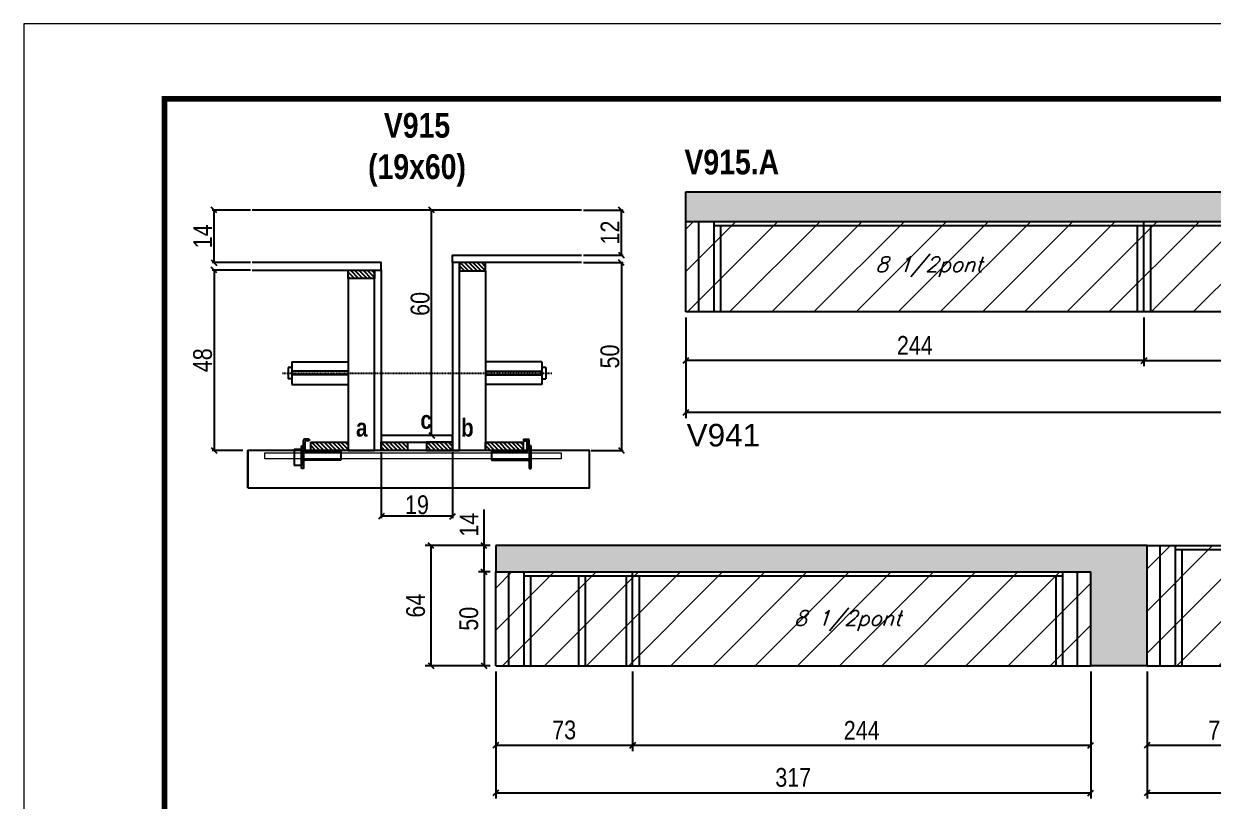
# Model space of a CAD drawing. Extents: x 3309 to 9563, y -2522 to 14608.
# Drawn here: x 4908 to 5541, y 10748 to 11162 of the extents above; entities that cross this region are included whole.
import ezdxf

# ---------------------------------------------------------------- set-up
doc = ezdxf.new("R2010")
doc.units = 0
doc.linetypes.add('DASHED', pattern=[0.75, 0.5, -0.25])
doc.linetypes.add('HIDDEN', pattern=[0.375, 0.25, -0.125])
for name, color, linetype in [('5', 5, 'Continuous'), ('barrote', 251, 'Continuous'), ('COTA', 241, 'Continuous'), ('detalhes', 4, 'Continuous'), ('NOMENCLATURA', 7, 'Continuous'), ('Painéis', 200, 'Continuous'), ('presilha', 1, 'Continuous'), ('SARR_2.2x10', 60, 'Continuous'), ('SARR_2.2x7', 40, 'Continuous'), ('SARR_3.5x7', 81, 'Continuous'), ('TENSOR', 3, 'Continuous'), ('texto', 7, 'Continuous')]:
    doc.layers.add(name, color=color, linetype=linetype)
for name, color, linetype, lineweight in [('CONCRETO', 251, 'Continuous', 25), ('Folhas', 255, 'Continuous', 9), ('Hachura', 251, 'Continuous', 9), ('SARRAFO DE PRESSAO', 251, 'DASHED', 9), ('SCO-___-LAJ', 2, 'Continuous', 0)]:
    doc.layers.add(name, color=color, linetype=linetype, lineweight=lineweight)
doc.styles.add('COTA TECNICA', font='techl___.ttf', dxfattribs={"height": 10})
doc.styles.add('COTA TECNICA 2X', font='techl___.ttf', dxfattribs={"height": 10})
doc.styles.add('Romans', font='romans.shx')
doc.styles.get("Standard").update_dxf_attribs({"font": 'arial.ttf'})
doc.styles.add('TECNICA', font='techb___.ttf', dxfattribs={"height": 10})
doc.dimstyles.new('PAINEL', dxfattribs={"dimtxt": 10, "dimasz": 3, "dimexe": 3, "dimexo": 3, "dimgap": 3, "dimtad": 1, "dimdec": 1, "dimzin": 12, "dimdsep": 46, "dimtxsty": 'COTA TECNICA', "dimblk1": 'OBLIQUE', "dimblk2": 'OBLIQUE', "dimsah": 1, "dimcen": 0.9, "dimclrd": 4, "dimclre": 4, "dimclrt": 240, "dimadec": 1, "dimazin": 3, "dimtfac": 1, "dimtdec": 1, "dimtmove": 0, "dimatfit": 3, "dimfxl": 1, "dimtolj": 1, "dimtzin": 12, "dimarcsym": 0})
doc.dimstyles.new('SECAO', dxfattribs={"dimscale": 0.333333, "dimtxt": 5, "dimasz": 9, "dimexe": 3, "dimexo": 3, "dimgap": 3, "dimtad": 1, "dimdec": 1, "dimlfac": 0.5, "dimzin": 12, "dimdsep": 46, "dimtxsty": 'COTA TECNICA 2X', "dimblk1": 'OBLIQUE', "dimblk2": 'OBLIQUE', "dimsah": 1, "dimcen": 0.9, "dimclrd": 4, "dimclre": 4, "dimclrt": 240, "dimadec": 1, "dimazin": 3, "dimtfac": 1, "dimtdec": 1, "dimtmove": 0, "dimatfit": 3, "dimfxl": 1, "dimtolj": 1, "dimtzin": 12, "dimarcsym": 0})
pattern_1 = [(135, (38333.8405, -112577.1764), (-1.122532015, -1.122532015), [])]

# ---------------------------------------------------------------- blocks, each defined once
blk = doc.blocks.new('9999999999')
at = {"layer": 'Folhas'}
blk.add_lwpolyline([(98138.98, 34190.21), (99623.98, 34190.21), (99623.98, 35240.21), (98138.98, 35240.21)], close=True, dxfattribs=at)
at = {"layer": 'Folhas', "color": 30, "const_width": 3}
blk.add_lwpolyline([(98213.98, 34230.21), (99583.98, 34230.21), (99583.98, 35200.21), (98213.98, 35200.21)], close=True, dxfattribs=at)
blk = doc.blocks.new('_Oblique')
at = {"color": 0, "linetype": 'ByBlock', "lineweight": -2}
blk.add_line((-0.5, -0.5), (0.5, 0.5), dxfattribs=at)
blk = doc.blocks.new('*D1581')
at = {"layer": 'COTA', "color": 4, "lineweight": -2, "transparency": 16777216}
for p, q in [((5098.3, 10933.99), (5098.3, 10898.9)), ((5136.3, 10933.99), (5136.3, 10898.9)), ((5136.3, 10899.9), (5098.3, 10899.9))]:
    blk.add_line(p, q, dxfattribs=at)
at = {"layer": 'Defpoints', "color": 0, "transparency": 16777216}
for p in [(5098.3, 10934.99), (5136.3, 10934.99), (5098.3, 10899.9)]:
    blk.add_point(p, dxfattribs=at)
at = {"layer": 'COTA', "color": 4, "lineweight": -2, "transparency": 16777216, "xscale": 3, "yscale": 3, "zscale": 3, "rotation": 180}
blk.add_blockref('_Oblique', (5098.3, 10899.9), dxfattribs=at)
at = {"layer": 'COTA', "color": 4, "lineweight": -2, "transparency": 16777216, "xscale": 3, "yscale": 3, "zscale": 3}
blk.add_blockref('_Oblique', (5136.3, 10899.9), dxfattribs=at)
at = {"layer": 'COTA', "color": 240, "transparency": 16777216, "insert": (5117.3, 10905.99), "char_height": 10, "attachment_point": 5, "style": 'COTA TECNICA 2X'}
blk.add_mtext('\\A1;19', dxfattribs=at)
blk = doc.blocks.new('PRESILHA METÁLICA 1')
at = {"layer": 'presilha'}
for p, q in [((7.5, 10.64), (7.5, 19.86)), ((12, 21), (8.64, 21)), ((12, 19.5), (9.57, 19.5)), ((12, 21), (12, 19.5)), ((0, 13), (6, 13)), ((0, 13), (0, 0)), ((6, 15.5), (7.5, 15.5)), ((6, -2.5), (6, 15.5)), ((6, 13), (6, 0)), ((7.5, 15.5), (7.5, -2.5)), ((9, 11.57), (9, 18.93)), ((37.5, 11), (9.57, 11)), ((37.5, 11), (37.5, 4.1)), ((6, 0), (0, 0)), ((37.5, 4.1), (7.5, 4.1)), ((7.5, -2.5), (6, -2.5))]:
    blk.add_line(p, q, dxfattribs=at)
for centre, radius, start, end in [((8.64, 19.86), 1.14, 90, 180), ((9.57, 18.93), 0.57, 90, 180), ((9.57, 11.57), 0.57, 180, 270)]:
    blk.add_arc(centre, radius, start, end, dxfattribs=at)
blk = doc.blocks.new('PRESILHA METÁLICA 2')
at = {"layer": 'presilha'}
for p, q in [((-5.25, 23.5), (-5.25, 22)), ((-5.25, 23.5), (-1.89, 23.5)), ((-5.25, 22), (-2.82, 22)), ((-2.25, 14.07), (-2.25, 21.43)), ((-0.75, 14.64), (-0.75, 22.36)), ((-30.75, 13.5), (-30.75, 6.6)), ((-30.75, 13.5), (-2.82, 13.5)), ((0.75, 18), (-0.75, 18)), ((-0.75, 18), (-0.75, 0)), ((0.75, 0), (0.75, 18)), ((-30.75, 6.6), (-0.75, 6.6)), ((-0.75, 0), (0.75, 0))]:
    blk.add_line(p, q, dxfattribs=at)
for centre, radius, start, end in [((-2.82, 21.43), 0.57, 0, 90), ((-1.89, 22.36), 1.14, 0, 90), ((-2.82, 14.07), 0.57, 270, 0)]:
    blk.add_arc(centre, radius, start, end, dxfattribs=at)
blk = doc.blocks.new('*D1582')
at = {"layer": 'COTA', "color": 4, "lineweight": -2, "transparency": 16777216}
for p, q in [((5028.6, 11030.99), (5008.25, 11030.99)), ((5009.25, 11030.99), (5009.25, 10934.99)), ((5024.49, 10934.99), (5008.25, 10934.99))]:
    blk.add_line(p, q, dxfattribs=at)
at = {"layer": 'Defpoints', "color": 0, "transparency": 16777216}
for p in [(5029.6, 11030.99), (5009.25, 10934.99), (5025.49, 10934.99)]:
    blk.add_point(p, dxfattribs=at)
at = {"layer": 'COTA', "color": 4, "lineweight": -2, "transparency": 16777216, "xscale": 3, "yscale": 3, "zscale": 3}
for p, rotation in [((5009.25, 11030.99), 90), ((5009.25, 10934.99), 270)]:
    blk.add_blockref('_Oblique', p, dxfattribs=dict(at, rotation=rotation))
at = {"layer": 'COTA', "color": 240, "transparency": 16777216, "insert": (5003.16, 10982.99), "char_height": 10, "attachment_point": 5, "rotation": 90, "style": 'COTA TECNICA 2X'}
blk.add_mtext('\\A1;48', dxfattribs=at)
blk = doc.blocks.new('*D1583')
at = {"layer": 'COTA', "color": 4, "lineweight": -2, "transparency": 16777216}
for p, q in [((5206, 11034.99), (5227.22, 11034.99)), ((5226.22, 11034.99), (5226.22, 10934.99)), ((5210.11, 10934.99), (5227.22, 10934.99))]:
    blk.add_line(p, q, dxfattribs=at)
at = {"layer": 'Defpoints', "color": 0, "transparency": 16777216}
for p in [(5205, 11034.99), (5209.11, 10934.99), (5226.22, 10934.99)]:
    blk.add_point(p, dxfattribs=at)
at = {"layer": 'COTA', "color": 4, "lineweight": -2, "transparency": 16777216, "xscale": 3, "yscale": 3, "zscale": 3}
for p, rotation in [((5226.22, 11034.99), 90), ((5226.22, 10934.99), 270)]:
    blk.add_blockref('_Oblique', p, dxfattribs=dict(at, rotation=rotation))
at = {"layer": 'COTA', "color": 240, "transparency": 16777216, "insert": (5220.11, 10984.99), "char_height": 10, "attachment_point": 5, "rotation": 90, "style": 'COTA TECNICA 2X'}
blk.add_mtext('\\A1;50', dxfattribs=at)
blk = doc.blocks.new('*D1584')
at = {"layer": 'COTA', "color": 4, "lineweight": -2, "transparency": 16777216}
for p, q in [((5135.3, 11062.99), (5124.13, 11062.99)), ((5125.13, 10942.99), (5125.13, 11062.99)), ((5135.3, 10942.99), (5124.13, 10942.99))]:
    blk.add_line(p, q, dxfattribs=at)
at = {"layer": 'Defpoints', "color": 0, "transparency": 16777216}
for p in [(5125.13, 11062.99), (5136.3, 11062.99), (5136.3, 10942.99)]:
    blk.add_point(p, dxfattribs=at)
at = {"layer": 'COTA', "color": 4, "lineweight": -2, "transparency": 16777216, "xscale": 3, "yscale": 3, "zscale": 3}
for p, rotation in [((5125.13, 11062.99), 90), ((5125.13, 10942.99), 270)]:
    blk.add_blockref('_Oblique', p, dxfattribs=dict(at, rotation=rotation))
at = {"layer": 'COTA', "color": 240, "transparency": 16777216, "insert": (5119.02, 11012.99), "char_height": 10, "attachment_point": 5, "rotation": 90, "style": 'COTA TECNICA 2X'}
blk.add_mtext('\\A1;60', dxfattribs=at)
blk = doc.blocks.new('*D1585')
at = {"layer": 'COTA', "color": 4, "lineweight": -2, "transparency": 16777216}
for p, q in [((5206, 11062.99), (5227.22, 11062.99)), ((5226.22, 11038.99), (5226.22, 11062.99)), ((5206, 11038.99), (5227.22, 11038.99))]:
    blk.add_line(p, q, dxfattribs=at)
at = {"layer": 'Defpoints', "color": 0, "transparency": 16777216}
for p in [(5205, 11062.99), (5226.22, 11062.99), (5205, 11038.99)]:
    blk.add_point(p, dxfattribs=at)
at = {"layer": 'COTA', "color": 4, "lineweight": -2, "transparency": 16777216, "xscale": 3, "yscale": 3, "zscale": 3}
for p, rotation in [((5226.22, 11062.99), 90), ((5226.22, 11038.99), 270)]:
    blk.add_blockref('_Oblique', p, dxfattribs=dict(at, rotation=rotation))
at = {"layer": 'COTA', "color": 240, "transparency": 16777216, "insert": (5220.16, 11050.99), "char_height": 10, "attachment_point": 5, "rotation": 90, "style": 'COTA TECNICA 2X'}
blk.add_mtext('\\A1;12', dxfattribs=at)
blk = doc.blocks.new('*D1589')
at = {"layer": 'COTA', "color": 4, "lineweight": -2, "transparency": 16777216}
for p, q in [((5028.6, 11062.99), (5008.25, 11062.99)), ((5009.25, 11034.99), (5009.25, 11062.99)), ((5028.6, 11034.99), (5008.25, 11034.99))]:
    blk.add_line(p, q, dxfattribs=at)
at = {"layer": 'Defpoints', "color": 0, "transparency": 16777216}
for p in [(5009.25, 11062.99), (5029.6, 11062.99), (5029.6, 11034.99)]:
    blk.add_point(p, dxfattribs=at)
at = {"layer": 'COTA', "color": 4, "lineweight": -2, "transparency": 16777216, "xscale": 3, "yscale": 3, "zscale": 3}
for p, rotation in [((5009.25, 11062.99), 90), ((5009.25, 11034.99), 270)]:
    blk.add_blockref('_Oblique', p, dxfattribs=dict(at, rotation=rotation))
at = {"layer": 'COTA', "color": 240, "transparency": 16777216, "insert": (5003.18, 11048.99), "char_height": 10, "attachment_point": 5, "rotation": 90, "style": 'COTA TECNICA 2X'}
blk.add_mtext('\\A1;14', dxfattribs=at)
blk = doc.blocks.new('*D1588')
at = {"layer": 'COTA', "color": 4, "linetype": 'ByBlock', "lineweight": -2, "transparency": 16777216}
for p, q in [((5260.51, 11005.75), (5260.51, 10979.83)), ((5504.51, 11005.75), (5504.51, 10979.83)), ((5504.51, 10982.83), (5260.51, 10982.83))]:
    blk.add_line(p, q, dxfattribs=at)
at = {"layer": 'Defpoints', "color": 0, "linetype": 'ByBlock', "transparency": 16777216}
for p in [(5260.51, 11008.75), (5504.51, 11008.75), (5260.51, 10982.83)]:
    blk.add_point(p, dxfattribs=at)
at = {"layer": 'COTA', "color": 4, "linetype": 'ByBlock', "lineweight": -2, "transparency": 16777216, "xscale": 3, "yscale": 3, "zscale": 3, "rotation": 180}
blk.add_blockref('_Oblique', (5260.51, 10982.83), dxfattribs=at)
at = {"layer": 'COTA', "color": 4, "linetype": 'ByBlock', "lineweight": -2, "transparency": 16777216, "xscale": 3, "yscale": 3, "zscale": 3}
blk.add_blockref('_Oblique', (5504.51, 10982.83), dxfattribs=at)
at = {"layer": 'COTA', "color": 240, "linetype": 'ByBlock', "transparency": 16777216, "insert": (5382.51, 10990.91), "char_height": 10, "attachment_point": 5, "style": 'COTA TECNICA'}
blk.add_mtext('\\A1;244', dxfattribs=at)
blk = doc.blocks.new('*D1593')
at = {"layer": 'COTA', "color": 4, "linetype": 'ByBlock', "lineweight": -2, "transparency": 16777216}
for p, q in [((5260.51, 11005.75), (5260.51, 10952.12)), ((5911.51, 11005.75), (5911.51, 10952.12)), ((5911.51, 10955.12), (5260.51, 10955.12))]:
    blk.add_line(p, q, dxfattribs=at)
at = {"layer": 'Defpoints', "color": 0, "linetype": 'ByBlock', "transparency": 16777216}
for p in [(5260.51, 11008.75), (5911.51, 11008.75), (5260.51, 10955.12)]:
    blk.add_point(p, dxfattribs=at)
at = {"layer": 'COTA', "color": 4, "linetype": 'ByBlock', "lineweight": -2, "transparency": 16777216, "xscale": 3, "yscale": 3, "zscale": 3, "rotation": 180}
blk.add_blockref('_Oblique', (5260.51, 10955.12), dxfattribs=at)
at = {"layer": 'COTA', "color": 4, "linetype": 'ByBlock', "lineweight": -2, "transparency": 16777216, "xscale": 3, "yscale": 3, "zscale": 3}
blk.add_blockref('_Oblique', (5911.51, 10955.12), dxfattribs=at)
at = {"layer": 'COTA', "color": 240, "linetype": 'ByBlock', "transparency": 16777216, "insert": (5586.01, 10963.23), "char_height": 10, "attachment_point": 5, "style": 'COTA TECNICA'}
blk.add_mtext('\\A1;651', dxfattribs=at)
blk = doc.blocks.new('*D1586')
at = {"layer": 'COTA', "color": 4, "lineweight": -2, "transparency": 16777216}
for p, q in [((5504.51, 11005.75), (5504.51, 10979.83)), ((5748.51, 11005.75), (5748.51, 10979.83)), ((5504.51, 10982.83), (5748.51, 10982.83))]:
    blk.add_line(p, q, dxfattribs=at)
at = {"layer": 'Defpoints', "color": 0, "transparency": 16777216}
for p in [(5504.51, 11008.75, 0), (5748.51, 11008.75, 0), (5748.51, 10982.83)]:
    blk.add_point(p, dxfattribs=at)
at = {"layer": 'COTA', "color": 4, "lineweight": -2, "transparency": 16777216, "xscale": 3, "yscale": 3, "zscale": 3, "rotation": 180}
blk.add_blockref('_Oblique', (5504.51, 10982.83), dxfattribs=at)
at = {"layer": 'COTA', "color": 4, "lineweight": -2, "transparency": 16777216, "xscale": 3, "yscale": 3, "zscale": 3}
blk.add_blockref('_Oblique', (5748.51, 10982.83), dxfattribs=at)
at = {"layer": 'COTA', "color": 240, "transparency": 16777216, "insert": (5626.51, 10990.91), "char_height": 10, "attachment_point": 5, "style": 'COTA TECNICA'}
blk.add_mtext('\\A1;244', dxfattribs=at)
blk = doc.blocks.new('*D1597')
at = {"layer": 'COTA', "color": 4, "linetype": 'ByBlock', "lineweight": -2, "transparency": 16777216}
for p, q in [((5159.24, 10817.35), (5159.24, 10749.64)), ((5476.2, 10817.35), (5476.2, 10749.64)), ((5159.24, 10752.64), (5476.2, 10752.64))]:
    blk.add_line(p, q, dxfattribs=at)
at = {"layer": 'Defpoints', "color": 0, "linetype": 'ByBlock', "transparency": 16777216}
for p in [(5159.24, 10820.35), (5476.2, 10820.35), (5476.2, 10752.64)]:
    blk.add_point(p, dxfattribs=at)
at = {"layer": 'COTA', "color": 4, "linetype": 'ByBlock', "lineweight": -2, "transparency": 16777216, "xscale": 3, "yscale": 3, "zscale": 3, "rotation": 180}
blk.add_blockref('_Oblique', (5159.24, 10752.64), dxfattribs=at)
at = {"layer": 'COTA', "color": 4, "linetype": 'ByBlock', "lineweight": -2, "transparency": 16777216, "xscale": 3, "yscale": 3, "zscale": 3}
blk.add_blockref('_Oblique', (5476.2, 10752.64), dxfattribs=at)
at = {"layer": 'COTA', "color": 240, "linetype": 'ByBlock', "transparency": 16777216, "insert": (5317.72, 10760.85), "char_height": 10, "attachment_point": 5, "style": 'COTA TECNICA'}
blk.add_mtext('\\A1;317', dxfattribs=at)
blk = doc.blocks.new('*D1598')
at = {"layer": 'COTA', "color": 4, "lineweight": -2, "transparency": 16777216}
for p, q in [((5232.2, 10817.35), (5232.2, 10774.89)), ((5476.2, 10817.35), (5476.2, 10774.89)), ((5476.2, 10777.89), (5232.2, 10777.89))]:
    blk.add_line(p, q, dxfattribs=at)
at = {"layer": 'Defpoints', "color": 0, "transparency": 16777216}
for p in [(5232.2, 10820.35), (5476.2, 10820.35), (5232.2, 10777.89)]:
    blk.add_point(p, dxfattribs=at)
at = {"layer": 'COTA', "color": 4, "lineweight": -2, "transparency": 16777216, "xscale": 3, "yscale": 3, "zscale": 3, "rotation": 180}
blk.add_blockref('_Oblique', (5232.2, 10777.89), dxfattribs=at)
at = {"layer": 'COTA', "color": 4, "lineweight": -2, "transparency": 16777216, "xscale": 3, "yscale": 3, "zscale": 3}
blk.add_blockref('_Oblique', (5476.2, 10777.89), dxfattribs=at)
at = {"layer": 'COTA', "color": 240, "transparency": 16777216, "insert": (5354.2, 10785.96), "char_height": 10, "attachment_point": 5, "style": 'COTA TECNICA'}
blk.add_mtext('\\A1;244', dxfattribs=at)
blk = doc.blocks.new('*D1599')
at = {"layer": 'COTA', "color": 4, "lineweight": -2, "transparency": 16777216}
for p, q in [((5159.24, 10817.35), (5159.24, 10774.89)), ((5232.2, 10817.35), (5232.2, 10774.89)), ((5232.2, 10777.89), (5159.24, 10777.89))]:
    blk.add_line(p, q, dxfattribs=at)
at = {"layer": 'Defpoints', "color": 0, "transparency": 16777216}
for p in [(5159.24, 10820.35), (5232.2, 10820.35), (5159.24, 10777.89)]:
    blk.add_point(p, dxfattribs=at)
at = {"layer": 'COTA', "color": 4, "lineweight": -2, "transparency": 16777216, "xscale": 3, "yscale": 3, "zscale": 3, "rotation": 180}
blk.add_blockref('_Oblique', (5159.24, 10777.89), dxfattribs=at)
at = {"layer": 'COTA', "color": 4, "lineweight": -2, "transparency": 16777216, "xscale": 3, "yscale": 3, "zscale": 3}
blk.add_blockref('_Oblique', (5232.2, 10777.89), dxfattribs=at)
at = {"layer": 'COTA', "color": 240, "transparency": 16777216, "insert": (5195.72, 10786.11), "char_height": 10, "attachment_point": 5, "style": 'COTA TECNICA'}
blk.add_mtext('\\A1;73', dxfattribs=at)
blk = doc.blocks.new('*D1594')
at = {"layer": 'COTA', "color": 4, "lineweight": -2, "transparency": 16777216}
for p, q in [((5156.24, 10884.35), (5121.72, 10884.35)), ((5124.72, 10884.35), (5124.72, 10820.35)), ((5156.24, 10820.35), (5121.72, 10820.35))]:
    blk.add_line(p, q, dxfattribs=at)
at = {"layer": 'Defpoints', "color": 0, "transparency": 16777216}
for p in [(5159.24, 10884.35, 0), (5124.72, 10820.35), (5159.24, 10820.35, 0)]:
    blk.add_point(p, dxfattribs=at)
at = {"layer": 'COTA', "color": 4, "lineweight": -2, "transparency": 16777216, "xscale": 3, "yscale": 3, "zscale": 3}
for p, rotation in [((5124.72, 10884.35), 90), ((5124.72, 10820.35), 270)]:
    blk.add_blockref('_Oblique', p, dxfattribs=dict(at, rotation=rotation))
at = {"layer": 'COTA', "color": 240, "transparency": 16777216, "insert": (5116.62, 10852.35), "char_height": 10, "attachment_point": 5, "rotation": 90, "style": 'COTA TECNICA'}
blk.add_mtext('\\A1;64', dxfattribs=at)
blk = doc.blocks.new('*D1595')
at = {"layer": 'COTA', "color": 4, "lineweight": -2, "transparency": 16777216}
for p, q in [((5156.24, 10870.35), (5150.08, 10870.35)), ((5153.08, 10870.35), (5153.08, 10820.35)), ((5156.24, 10820.35), (5150.08, 10820.35))]:
    blk.add_line(p, q, dxfattribs=at)
at = {"layer": 'Defpoints', "color": 0, "transparency": 16777216}
for p in [(5159.24, 10870.35, 0), (5153.08, 10820.35), (5159.24, 10820.35, 0)]:
    blk.add_point(p, dxfattribs=at)
at = {"layer": 'COTA', "color": 4, "lineweight": -2, "transparency": 16777216, "xscale": 3, "yscale": 3, "zscale": 3}
for p, rotation in [((5153.08, 10870.35), 90), ((5153.08, 10820.35), 270)]:
    blk.add_blockref('_Oblique', p, dxfattribs=dict(at, rotation=rotation))
at = {"layer": 'COTA', "color": 240, "transparency": 16777216, "insert": (5144.97, 10845.35), "char_height": 10, "attachment_point": 5, "rotation": 90, "style": 'COTA TECNICA'}
blk.add_mtext('\\A1;50', dxfattribs=at)
blk = doc.blocks.new('*D1596')
at = {"layer": 'COTA', "color": 4, "lineweight": -2, "transparency": 16777216}
for p, q in [((5153.08, 10884.35), (5153.08, 10903.47)), ((5156.24, 10884.35), (5150.08, 10884.35)), ((5153.08, 10870.35), (5153.08, 10884.35)), ((5156.24, 10870.35), (5150.08, 10870.35))]:
    blk.add_line(p, q, dxfattribs=at)
at = {"layer": 'Defpoints', "color": 0, "transparency": 16777216}
for p in [(5153.08, 10884.35), (5159.24, 10884.35, 0), (5159.24, 10870.35, 0)]:
    blk.add_point(p, dxfattribs=at)
at = {"layer": 'COTA', "color": 4, "lineweight": -2, "transparency": 16777216, "xscale": 3, "yscale": 3, "zscale": 3}
for p, rotation in [((5153.08, 10884.35), 90), ((5153.08, 10870.35), 270)]:
    blk.add_blockref('_Oblique', p, dxfattribs=dict(at, rotation=rotation))
at = {"layer": 'COTA', "color": 240, "transparency": 16777216, "insert": (5145.01, 10895.41), "char_height": 10, "attachment_point": 5, "rotation": 90, "style": 'COTA TECNICA'}
blk.add_mtext('\\A1;14', dxfattribs=at)
blk = doc.blocks.new('*D1600')
at = {"layer": 'COTA', "color": 4, "linetype": 'ByBlock', "lineweight": -2, "transparency": 16777216}
for p, q in [((5506.2, 10817.35), (5506.2, 10749.64)), ((5706.2, 10794.35), (5706.2, 10749.64)), ((5506.2, 10752.64), (5706.2, 10752.64))]:
    blk.add_line(p, q, dxfattribs=at)
at = {"layer": 'Defpoints', "color": 0, "linetype": 'ByBlock', "transparency": 16777216}
for p in [(5506.2, 10820.35), (5706.2, 10797.35), (5706.2, 10752.64)]:
    blk.add_point(p, dxfattribs=at)
at = {"layer": 'COTA', "color": 4, "linetype": 'ByBlock', "lineweight": -2, "transparency": 16777216, "xscale": 3, "yscale": 3, "zscale": 3, "rotation": 180}
blk.add_blockref('_Oblique', (5506.2, 10752.64), dxfattribs=at)
at = {"layer": 'COTA', "color": 4, "linetype": 'ByBlock', "lineweight": -2, "transparency": 16777216, "xscale": 3, "yscale": 3, "zscale": 3}
blk.add_blockref('_Oblique', (5706.2, 10752.64), dxfattribs=at)
at = {"layer": 'COTA', "color": 240, "linetype": 'ByBlock', "transparency": 16777216, "insert": (5606.2, 10760.74), "char_height": 10, "attachment_point": 5, "style": 'COTA TECNICA'}
blk.add_mtext('\\A1;200', dxfattribs=at)
blk = doc.blocks.new('*D1602')
at = {"layer": 'COTA', "color": 4, "lineweight": -2, "transparency": 16777216}
for p, q in [((5506.2, 10817.35), (5506.2, 10774.89)), ((5584.2, 10817.35), (5584.2, 10774.89)), ((5584.2, 10777.89), (5506.2, 10777.89))]:
    blk.add_line(p, q, dxfattribs=at)
at = {"layer": 'Defpoints', "color": 0, "transparency": 16777216}
for p in [(5506.2, 10820.35), (5584.2, 10820.35), (5506.2, 10777.89)]:
    blk.add_point(p, dxfattribs=at)
at = {"layer": 'COTA', "color": 4, "lineweight": -2, "transparency": 16777216, "xscale": 3, "yscale": 3, "zscale": 3, "rotation": 180}
blk.add_blockref('_Oblique', (5506.2, 10777.89), dxfattribs=at)
at = {"layer": 'COTA', "color": 4, "lineweight": -2, "transparency": 16777216, "xscale": 3, "yscale": 3, "zscale": 3}
blk.add_blockref('_Oblique', (5584.2, 10777.89), dxfattribs=at)
at = {"layer": 'COTA', "color": 240, "transparency": 16777216, "insert": (5545.2, 10785.98), "char_height": 10, "attachment_point": 5, "style": 'COTA TECNICA'}
blk.add_mtext('\\A1;78', dxfattribs=at)

msp = doc.modelspace()

# ---------------------------------------------------------------- hatches: boundary and pattern name
at = {"layer": 'COTA'}
h = msp.add_hatch(dxfattribs=at)
h.set_pattern_fill('AR-CONC', color=256, scale=0.03)
h.set_pattern_definition([(50, (-1666.228, -2203.2577), (5.4655401, -0.4781726), [0.5715, -6.2865]), (355, (-1666.228, -2203.2577), (-1.0573026, 5.7317054), [0.4572, -5.0292175]), (100.451445, (-1665.7727, -2203.2975), (4.4082374, 5.2535326), [0.4857003, -5.3427073]), (46.1842, (-1666.228, -2201.734), (8.1323712, -1.2612698), [0.85725, -9.42975]), (96.63556, (-1665.5505, -2201.839), (7.122124, 7.4227837), [0.7285507, -8.0140682]), (351.18415, (-1666.228, -2201.734), (7.122124, 7.4227837), [0.685799, -7.543792]), (21, (-1665.466, -2202.1147), (4.5484317, -3.067956), [0.5715, -6.2865]), (326, (-1665.466, -2202.1147), (1.8540609, 5.525639), [0.4572, -5.0292]), (71.451445, (-1665.087, -2202.3703), (6.4024926, 2.457683), [0.4857003, -5.3426981]), (37.5, (-1666.2281, -2203.2577), (0.0926581, 2.53665117), [0, -4.96824, 0, -5.1054, 0, -5.04825]), (7.5, (-1666.2281, -2203.2577), (2.00458988, 3.00541724), [0, -2.91084, 0, -4.85394, 0, -1.92405]), (327.5, (-1667.9274, -2203.2577), (4.06771786, -0.17186232), [0, -1.905, 0, -5.9436, 0, -7.8867]), (317.5, (-1668.6894, -2203.2577), (4.44387544, 0.7627947), [0, -2.4765, 0, -3.94716, 0, -5.6007])])
h.paths.add_polyline_path([(5911.51, 11056.75), (5911.51, 11072.75), (5260.51, 11072.75), (5260.51, 11056.75)])
h = msp.add_hatch(dxfattribs=at)
h.set_pattern_fill('AR-CONC', color=256, scale=0.03)
h.paths.add_polyline_path([(5476.2, 10870.35), (5476.2, 10820.35), (5506.2, 10820.35), (5506.2, 10884.35), (5159.24, 10884.35), (5159.24, 10870.35)])
h.paths.add_polyline_path([(5706.2, 10884.35), (5706.2, 10820.35), (5706.2, 10797.35), (6005.2, 10797.35), (6005.2, 10820.35), (6005.2, 10870.35), (6160.2, 10870.35), (6160.2, 10850.35), (6187.2, 10850.35), (6187.2, 10870.35), (6324.2, 10870.35), (6324.2, 10884.35), (5975.2, 10884.35), (5975.2, 10811.35), (5736.2, 10811.35), (5736.2, 10884.35)])
at = {"layer": 'Hachura'}
h = msp.add_hatch(dxfattribs=at)
h.set_pattern_fill('ANSI31', color=256, scale=5)
h.paths.add_polyline_path([(5504.51, 11056.75), (5260.51, 11056.75), (5260.51, 11008.75), (5504.51, 11008.75)])
h.paths.add_polyline_path([(5748.51, 11056.75), (5504.51, 11056.75), (5504.51, 11008.75), (5748.51, 11008.75)])
h.paths.add_polyline_path([(5911.51, 11056.75), (5748.51, 11056.75), (5748.51, 11008.75), (5911.51, 11008.75)])
h.paths.add_polyline_path([(5706.2, 10884.35), (5584.2, 10884.35), (5584.2, 10820.35), (5706.2, 10820.35)])
h.paths.add_polyline_path([(5584.2, 10884.35), (5506.2, 10884.35), (5506.2, 10820.35), (5584.2, 10820.35)])
h.paths.add_polyline_path([(5476.2, 10870.35), (5232.2, 10870.35), (5232.2, 10820.35), (5476.2, 10820.35)])
h.paths.add_polyline_path([(5232.2, 10870.35), (5159.24, 10870.35), (5159.24, 10820.35), (5232.2, 10820.35)])
at = {"layer": 'SARR_2.2x10'}
h = msp.add_hatch(dxfattribs=at)
h.set_pattern_fill('ANSI31', color=256, scale=0.5, angle=90)
h.set_pattern_definition([(135, (38254.2405, -112577.1764), (-1.122532015, -1.122532015), [])])
h.paths.add_polyline_path([(5060.7, 10939.39), (5060.7, 10934.99), (5080.7, 10934.99), (5080.7, 10939.39)])
h = msp.add_hatch(dxfattribs=at)
h.set_pattern_fill('ANSI31', color=256, scale=0.5, angle=90)
h.set_pattern_definition([(135, (38347.4405, -112577.1764), (-1.122532015, -1.122532015), [])])
h.paths.add_polyline_path([(5153.9, 10939.39), (5153.9, 10934.99), (5173.9, 10934.99), (5173.9, 10939.39)])
at = {"layer": 'SARR_2.2x7'}
h = msp.add_hatch(dxfattribs=at)
h.set_pattern_fill('ANSI31', color=256, scale=0.5, angle=90)
h.set_pattern_definition([(135, (38268.2405, -112485.5764), (-1.122532015, -1.122532015), [])])
h.paths.add_polyline_path([(5094.7, 11030.99), (5094.7, 11026.59), (5080.7, 11026.59), (5080.7, 11030.99)])
h = msp.add_hatch(dxfattribs=at)
h.set_pattern_fill('ANSI31', color=256, scale=0.5, angle=90)
h.set_pattern_definition([(135, (38248.2405, -112481.5764), (-1.122532015, -1.122532015), [])])
h.paths.add_polyline_path([(5139.9, 11034.99), (5139.9, 11030.59), (5153.9, 11030.59), (5153.9, 11034.99)])
h = msp.add_hatch(dxfattribs=at)
h.set_pattern_fill('ANSI31', color=256, scale=0.5, angle=90)
h.set_pattern_definition(pattern_1)
h.paths.add_polyline_path([(5112.3, 10934.99), (5112.3, 10939.39), (5098.3, 10939.39), (5098.3, 10934.99)])
h = msp.add_hatch(dxfattribs=at)
h.set_pattern_fill('ANSI31', color=256, scale=0.5, angle=90)
h.set_pattern_definition(pattern_1)
h.paths.add_polyline_path([(5122.3, 10939.39), (5122.3, 10934.99), (5136.3, 10934.99), (5136.3, 10939.39)])

# ---------------------------------------------------------------- linework, layer by layer
at = {"ltscale": 3}
for p, q in [((5050.7, 10982.16), (5050.7, 10970.16)), ((5050.7, 10982.16), (5080.7, 10982.16)), ((5183.9, 10982.16), (5153.9, 10982.16)), ((5183.9, 10982.16), (5183.9, 10970.16)), ((5048.7, 10979.16), (5048.7, 10973.16)), ((5050.7, 10979.16), (5048.7, 10979.16)), ((5080.7, 10977.16), (5050.7, 10977.16)), ((5080.7, 10975.16), (5050.7, 10975.16)), ((5153.9, 10977.16), (5183.9, 10977.16)), ((5153.9, 10975.16), (5183.9, 10975.16)), ((5185.9, 10979.16), (5183.9, 10979.16)), ((5185.9, 10979.16), (5185.9, 10973.16)), ((5050.7, 10973.16), (5048.7, 10973.16)), ((5050.7, 10970.16), (5080.7, 10970.16)), ((5183.9, 10970.16), (5153.9, 10970.16)), ((5183.9, 10973.16), (5185.9, 10973.16))]:
    msp.add_line(p, q, dxfattribs=at)
at = {"layer": 'barrote'}
msp.add_lwpolyline([(5027.25, 10914.99), (5209.16, 10914.99), (5209.16, 10934.99), (5027.25, 10934.99)], close=True, dxfattribs=at)
at = {"layer": 'CONCRETO', "linetype": 'Continuous'}
msp.add_line((5205, 11062.99), (5029.6, 11062.99), dxfattribs=at)
at = {"layer": 'COTA'}
for p, q in [((5260.51, 11056.75, 0), (5260.51, 11072.75, 0)), ((5260.51, 11072.75, 0), (5911.51, 11072.75, 0)), ((5159.24, 10884.35, 0), (5159.24, 10870.35, 0)), ((5506.2, 10884.35, 0), (5159.24, 10884.35, 0)), ((5506.2, 10820.35, 0), (5476.2, 10820.35, 0))]:
    msp.add_line(p, q, dxfattribs=at)
at = {"layer": 'detalhes', "color": 250}
msp.add_line((5027.25, 10914.99), (5027.25, 10934.99), dxfattribs=at)
at = {"layer": 'Painéis', "linetype": 'ByBlock'}
for p, q in [((5911.51, 11056.75, 0), (5260.51, 11056.75, 0)), ((5260.51, 11008.75, 0), (5260.51, 11056.75, 0)), ((5504.51, 11008.75, 0), (5504.51, 11056.75, 0)), ((5911.51, 11008.75, 0), (5260.51, 11008.75, 0)), ((5506.2, 10884.35, 0), (5706.2, 10884.35, 0)), ((5506.2, 10820.35, 0), (5506.2, 10884.35, 0)), ((5159.24, 10870.35, 0), (5476.2, 10870.35, 0)), ((5159.24, 10820.35, 0), (5159.24, 10870.35, 0)), ((5232.2, 10820.35, 0), (5232.2, 10870.35, 0)), ((5476.2, 10820.35, 0), (5476.2, 10870.35, 0)), ((5159.24, 10820.35, 0), (5476.2, 10820.35, 0)), ((5506.2, 10820.35, 0), (5706.2, 10820.35, 0))]:
    msp.add_line(p, q, dxfattribs=at)
at = {"layer": 'Painéis', "linetype": 'Continuous', "elevation": 0}
for points in [[(5205, 11034.99), (5136.3, 11034.99), (5136.3, 11038.99), (5205, 11038.99)], [(5029.6, 11030.99), (5098.3, 11030.99), (5098.3, 11034.99), (5029.6, 11034.99)]]:
    msp.add_lwpolyline(points, dxfattribs=at)
at = {"layer": 'Painéis', "linetype": 'Continuous'}
for points in [[(5094.7, 10934.99), (5094.7, 11030.99), (5098.3, 11030.99), (5098.3, 10934.99)], [(5139.9, 10934.99), (5139.9, 11034.99), (5136.3, 11034.99), (5136.3, 10934.99)], [(5136.3, 10942.99), (5098.3, 10942.99), (5098.3, 10939.39), (5136.3, 10939.39)]]:
    msp.add_lwpolyline(points, close=True, dxfattribs=at)
at = {"layer": 'SARR_2.2x10'}
for points in [[(5060.7, 10939.39), (5080.7, 10939.39), (5080.7, 10934.99), (5060.7, 10934.99)], [(5153.9, 10939.39), (5173.9, 10939.39), (5173.9, 10934.99), (5153.9, 10934.99)]]:
    msp.add_lwpolyline(points, close=True, dxfattribs=at)
at = {"layer": 'SARR_2.2x7', "linetype": 'Continuous'}
for p, q in [((5267.51, 11008.75, 0), (5267.51, 11056.75, 0)), ((5504.51, 11054.55, 0), (5275.51, 11054.55, 0)), ((5748.51, 11054.55, 0), (5504.51, 11054.55, 0)), ((5513.2, 10820.35, 0), (5513.2, 10884.35, 0)), ((5521.2, 10882.15, 0), (5584.2, 10882.15, 0)), ((5166.24, 10820.35, 0), (5166.24, 10870.35, 0)), ((5174.24, 10868.15, 0), (5232.2, 10868.15, 0)), ((5232.2, 10868.15, 0), (5461.2, 10868.15, 0)), ((5469.2, 10820.35, 0), (5469.2, 10870.35, 0))]:
    msp.add_line(p, q, dxfattribs=at)
at = {"layer": 'SARR_2.2x7', "elevation": 0}
for points in [[(5080.7, 11030.99), (5094.7, 11030.99), (5094.7, 11026.59), (5080.7, 11026.59)], [(5153.9, 11034.99), (5139.9, 11034.99), (5139.9, 11030.59), (5153.9, 11030.59)]]:
    msp.add_lwpolyline(points, close=True, dxfattribs=at)
at = {"layer": 'SARR_2.2x7'}
for points in [[(5098.3, 10939.39), (5112.3, 10939.39), (5112.3, 10934.99), (5098.3, 10934.99)], [(5136.3, 10939.39), (5122.3, 10939.39), (5122.3, 10934.99), (5136.3, 10934.99)]]:
    msp.add_lwpolyline(points, close=True, dxfattribs=at)
at = {"layer": 'SARR_3.5x7'}
for p, q in [((5275.51, 11056.75, 0), (5275.51, 11008.75, 0)), ((5279.01, 11054.55, 0), (5279.01, 11008.75, 0)), ((5501.01, 11054.55, 0), (5501.01, 11008.75, 0)), ((5508.01, 11054.55, 0), (5508.01, 11008.75, 0)), ((5521.2, 10884.35, 0), (5521.2, 10820.35, 0)), ((5524.7, 10882.15, 0), (5524.7, 10820.35, 0)), ((5174.24, 10870.35, 0), (5174.24, 10820.35, 0)), ((5177.74, 10868.15, 0), (5177.74, 10820.35, 0)), ((5203.43, 10868.15, 0), (5203.43, 10820.35, 0)), ((5206.93, 10868.15, 0), (5206.93, 10820.35, 0)), ((5228.7, 10868.15, 0), (5228.7, 10820.35, 0)), ((5235.7, 10868.15, 0), (5235.7, 10820.35, 0)), ((5457.7, 10868.15, 0), (5457.7, 10820.35, 0)), ((5461.2, 10870.35, 0), (5461.2, 10820.35, 0))]:
    msp.add_line(p, q, dxfattribs=at)
for points in [[(5139.9, 11030.59), (5153.9, 11030.59), (5153.9, 10934.99), (5139.9, 10934.99)], [(5094.7, 11026.59), (5080.7, 11026.59), (5080.7, 10934.99), (5094.7, 10934.99)]]:
    msp.add_lwpolyline(points, close=True, dxfattribs=at)
at = {"layer": 'SCO-___-LAJ', "color": 1}
msp.add_lwpolyline([(5036.25, 10933.66), (5194.08, 10933.66), (5194.08, 10930.46), (5036.25, 10930.46)], close=True, dxfattribs=at)
at = {"layer": 'TENSOR', "linetype": 'HIDDEN', "ltscale": 0.5}
msp.add_line((5045.7, 10976.16), (5189.21, 10976.16), dxfattribs=at)

# ---------------------------------------------------------------- block references
at = {"layer": 'presilha', "xscale": 0.6666666666666666, "yscale": 0.6666666666666666, "zscale": 0.6666666666666666}
for name, p in [('PRESILHA METÁLICA 1', (5051.83, 10927.03)), ('PRESILHA METÁLICA 2', (5177.58, 10925.36))]:
    msp.add_blockref(name, p, dxfattribs=at)
at = {"layer": 'SARRAFO DE PRESSAO', "color": 6, "linetype": 'ByBlock'}
msp.add_blockref('9999999999', (-93231.11, -24078.07), dxfattribs=at)

# ---------------------------------------------------------------- texts
at = {"layer": '5', "linetype": 'Continuous'}
msp.add_text('V941', height=12, rotation=0.00004, dxfattribs=at).set_placement((5260.96, 10937.11, 0))
at = {"layer": 'detalhes', "style": 'TECNICA'}
for s, p in [('a', (5084.83, 10942.35)), ('c', (5119.12, 10946.46)), ('b', (5140.8, 10942.34))]:
    msp.add_text(s, height=9.6, dxfattribs=at).set_placement(p)
at = {"layer": 'NOMENCLATURA', "style": 'TECNICA'}
msp.add_text('V915.A', height=13.2, dxfattribs=at).set_placement((5259.8, 11081.94, 0))
at = {"layer": 'NOMENCLATURA', "insert": (5117.33, 11114.69), "char_height": 13.2, "attachment_point": 2, "style": 'TECNICA'}
msp.add_mtext_dynamic_manual_height_columns('V915\\P(19x60)', width=300.2766, gutter_width=1, heights=[0], dxfattribs=at)
at = {"layer": 'texto', "color": 2, "char_height": 8, "attachment_point": 5, "style": 'Romans'}
for insert in [(5390.01, 11032.75, 0), (5346.7, 10844.35, 0)]:
    msp.add_mtext('{\\Q19;\\C256;8 1/2pont}', dxfattribs=dict(at, insert=insert))

# ---------------------------------------------------------------- dimensions: what is measured, and where the dimension line sits
at = {"layer": 'COTA'}
for base, p1, p2, angle, dimstyle, picture, middle in [((5009.25, 11062.99), (5029.6, 11034.99), (5029.6, 11062.99), 90, 'SECAO', '*D1589', (5003.18, 11048.99)), ((5226.22, 11062.99), (5205, 11038.99), (5205, 11062.99), 90, 'SECAO', '*D1585', (5220.16, 11050.99)), ((5009.25, 10934.99, 0), (5029.6, 11030.99), (5025.49, 10934.99, 0), 90, 'SECAO', '*D1582', (5003.16, 10982.99, 0)), ((5226.22, 10934.99, 0), (5205, 11034.99), (5209.11, 10934.99, 0), 90, 'SECAO', '*D1583', (5220.11, 10984.99, 0)), ((5153.08, 10884.35), (5159.24, 10870.35, 0), (5159.24, 10884.35, 0), 90, 'PAINEL', '*D1596', (5145.01, 10895.41)), ((5124.72, 10820.35), (5159.24, 10884.35, 0), (5159.24, 10820.35, 0), 90, 'PAINEL', '*D1594', (5116.62, 10852.35)), ((5153.08, 10820.35), (5159.24, 10870.35, 0), (5159.24, 10820.35, 0), 90, 'PAINEL', '*D1595', (5144.97, 10845.35)), ((5232.2, 10777.89, 0), (5476.2, 10820.35, 0), (5232.2, 10820.35, 0), 180, 'PAINEL', '*D1598', (5354.2, 10785.96, 0))]:
    dim = msp.add_linear_dim(base=base, p1=p1, p2=p2, angle=angle, dimstyle=dimstyle, dxfattribs=at)
    dim.commit()
    dim.dimension.update_dxf_attribs({"geometry": picture, "text_midpoint": middle})
for base, p1, p2, angle, picture, middle in [((5125.13, 11062.99), (5136.3, 10942.99), (5136.3, 11062.99), 90, '*D1584', (5125.13, 11012.99)), ((5098.3, 10899.9), (5136.3, 10934.99), (5098.3, 10934.99), 180, '*D1581', (5117.3, 10899.9))]:
    dim = msp.add_linear_dim(base=base, p1=p1, p2=p2, angle=angle, dimstyle='SECAO', dxfattribs=at)
    dim.commit()
    dim.dimension.update_dxf_attribs({"geometry": picture, "text_midpoint": middle, "dimtype": 160})
at = {"layer": 'COTA', "linetype": 'ByBlock'}
dim = msp.add_linear_dim(base=(5260.51, 10982.83, 0), p1=(5504.51, 11008.75, 0), p2=(5260.51, 11008.75, 0), angle=180, dimstyle='PAINEL', override={"dimtmove": 1}, dxfattribs=at)
dim.commit()
dim.dimension.update_dxf_attribs({"geometry": '*D1588', "text_midpoint": (5382.51, 10990.91, 0)})
dim = msp.add_linear_dim(base=(5260.51, 10955.12, 0), p1=(5911.51, 11008.75, 0), p2=(5260.51, 11008.75, 0), angle=180, dimstyle='PAINEL', dxfattribs=at)
dim.commit()
dim.dimension.update_dxf_attribs({"geometry": '*D1593', "text_midpoint": (5586.01, 10963.23, 0)})
at = {"layer": 'COTA'}
dim = msp.add_linear_dim(base=(5748.51, 10982.83), p1=(5504.51, 11008.75, 0), p2=(5748.51, 11008.75, 0), dimstyle='PAINEL', dxfattribs=at)
dim.commit()
dim.dimension.update_dxf_attribs({"geometry": '*D1586', "text_midpoint": (5626.51, 10990.91)})
at = {"layer": 'COTA', "linetype": 'ByBlock'}
for base, p1, p2, picture, middle in [((5476.2, 10752.64, 0), (5159.24, 10820.35, 0), (5476.2, 10820.35, 0), '*D1597', (5317.72, 10760.85, 0)), ((5706.2, 10752.64, 0), (5506.2, 10820.35, 0), (5706.2, 10797.35, 0), '*D1600', (5606.2, 10760.74, 0))]:
    dim = msp.add_linear_dim(base=base, p1=p1, p2=p2, dimstyle='PAINEL', dxfattribs=at)
    dim.commit()
    dim.dimension.update_dxf_attribs({"geometry": picture, "text_midpoint": middle})
at = {"layer": 'COTA'}
for base, p1, p2, picture, middle in [((5159.24, 10777.89, 0), (5232.2, 10820.35, 0), (5159.24, 10820.35, 0), '*D1599', (5195.72, 10786.11, 0)), ((5506.2, 10777.89, 0), (5584.2, 10820.35, 0), (5506.2, 10820.35, 0), '*D1602', (5545.2, 10785.98, 0))]:
    dim = msp.add_linear_dim(base=base, p1=p1, p2=p2, angle=180, dimstyle='PAINEL', override={"dimtmove": 1}, dxfattribs=at)
    dim.commit()
    dim.dimension.update_dxf_attribs({"geometry": picture, "text_midpoint": middle})

doc.saveas('drawing.dxf')
